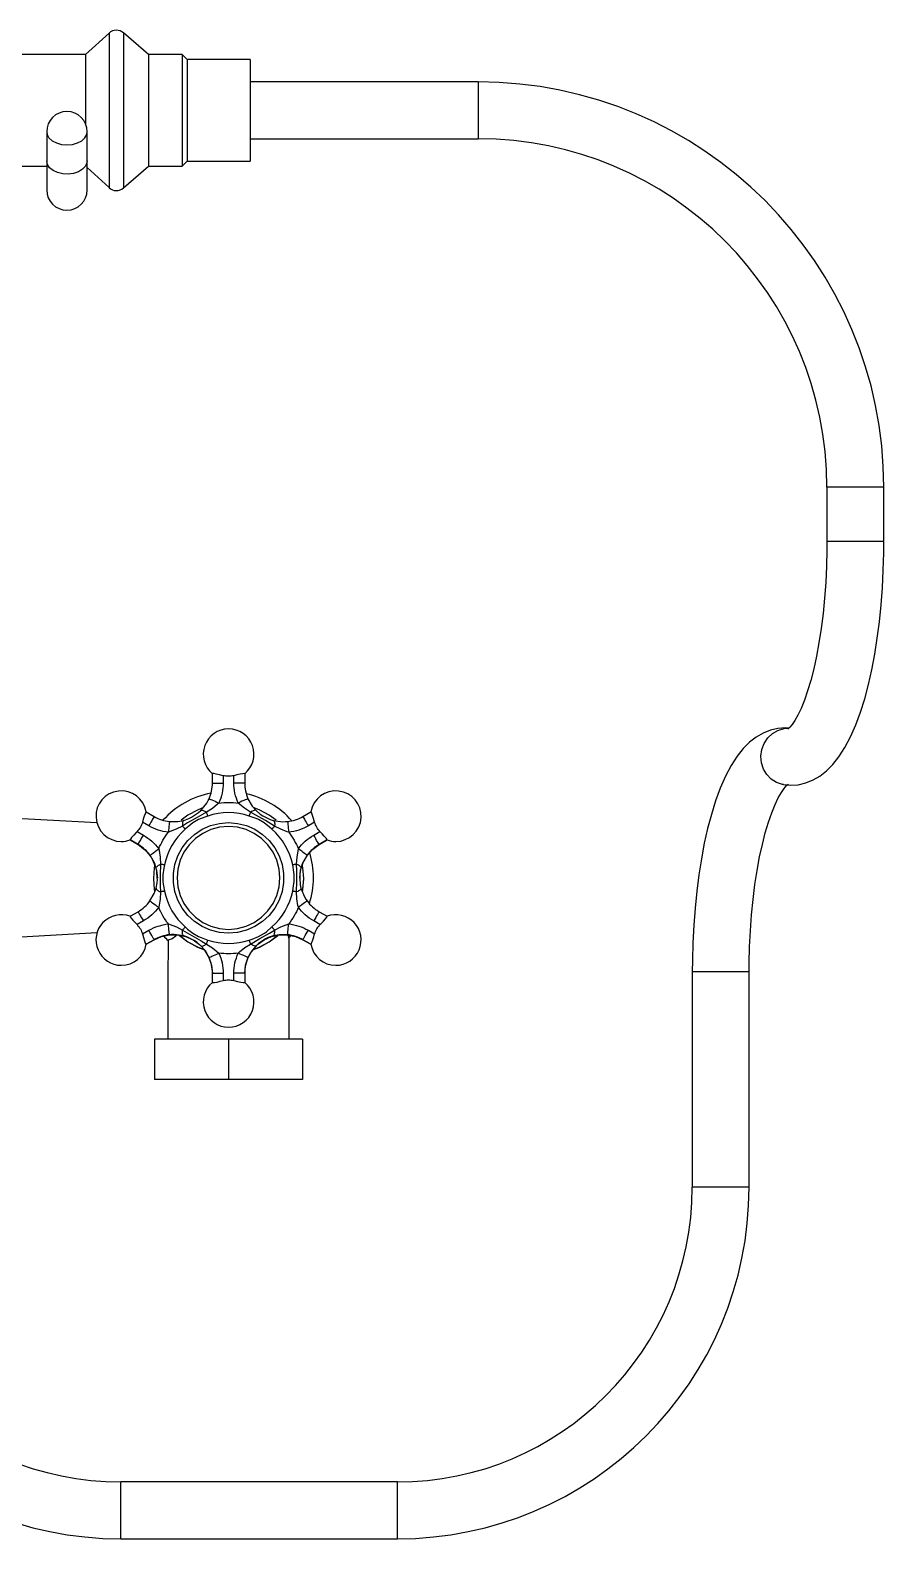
# Model space of a CAD drawing. Header units: millimetres. Extents: x 500 to 613, y 94 to 180.
# Drawn here: x 509.17 to 517.1, y 151.74 to 165.75 of the extents above; entities that cross this region are included whole.
import ezdxf

# ---------------------------------------------------------------- set-up
doc = ezdxf.new("R2010")
doc.units = ezdxf.units.MM
doc.layers.add('RUBINETTI', color=251, linetype='Continuous')

msp = doc.modelspace()

# ---------------------------------------------------------------- linework, layer by layer
at = {"layer": 'RUBINETTI'}
for p, q in [((509.905, 165.727), (509.686, 165.526)), ((509.905, 165.727), (509.905, 164.291)), ((510.271, 165.526), (510.039, 165.729)), ((510.039, 165.729), (510.039, 164.289)), ((509.686, 165.526), (505.641, 165.526)), ((509.686, 165.526), (509.686, 164.885)), ((510.585, 165.526), (510.271, 165.526)), ((510.271, 165.526), (510.271, 164.492)), ((510.63, 165.481), (510.585, 165.526)), ((510.585, 165.526), (510.585, 164.492)), ((511.215, 165.481), (510.63, 165.481)), ((510.63, 165.481), (510.63, 164.537)), ((511.215, 165.481), (511.215, 164.537)), ((513.332, 165.273), (511.215, 165.273)), ((513.332, 165.273), (513.332, 164.745)), ((509.327, 164.81), (509.327, 164.539)), ((509.327, 164.81), (509.331, 164.786)), ((509.331, 164.786), (509.348, 164.754)), ((509.348, 164.754), (509.377, 164.727)), ((509.652, 164.727), (509.681, 164.754)), ((509.681, 164.754), (509.698, 164.786)), ((509.698, 164.786), (509.702, 164.81)), ((509.702, 164.539), (509.702, 164.81)), ((511.215, 164.745), (513.332, 164.745)), ((509.377, 164.727), (509.417, 164.706)), ((509.417, 164.706), (509.464, 164.693)), ((509.464, 164.693), (509.515, 164.689)), ((509.515, 164.689), (509.565, 164.693)), ((509.565, 164.693), (509.612, 164.706)), ((509.612, 164.706), (509.652, 164.727)), ((505.641, 164.492), (509.327, 164.492)), ((509.327, 164.539), (509.327, 164.27)), ((509.334, 164.506), (509.327, 164.539)), ((509.327, 164.539), (509.327, 164.539)), ((509.354, 164.476), (509.334, 164.506)), ((509.387, 164.45), (509.354, 164.476)), ((509.66, 164.462), (509.623, 164.439)), ((509.686, 164.49), (509.66, 164.462)), ((509.7, 164.522), (509.686, 164.49)), ((509.702, 164.539), (509.7, 164.522)), ((509.702, 164.27), (509.702, 164.539)), ((509.702, 164.478), (509.905, 164.291)), ((510.039, 164.289), (510.271, 164.492)), ((510.271, 164.492), (510.585, 164.492)), ((510.585, 164.492), (510.63, 164.537)), ((510.63, 164.537), (511.215, 164.537)), ((509.428, 164.431), (509.387, 164.45)), ((509.476, 164.42), (509.428, 164.431)), ((509.527, 164.417), (509.476, 164.42)), ((509.577, 164.424), (509.527, 164.417)), ((509.623, 164.439), (509.577, 164.424)), ((516.568, 161.509), (516.568, 161.007)), ((517.096, 161.509), (516.568, 161.509)), ((517.096, 161.007), (517.096, 161.509)), ((516.568, 161.007), (516.567, 160.927)), ((517.096, 161.007), (516.568, 161.007)), ((517.095, 160.901), (517.096, 161.007)), ((516.567, 160.927), (516.564, 160.776)), ((517.091, 160.738), (517.095, 160.901)), ((516.564, 160.776), (516.557, 160.626)), ((517.083, 160.576), (517.091, 160.738)), ((516.557, 160.626), (516.546, 160.479)), ((517.071, 160.416), (517.083, 160.576)), ((516.546, 160.479), (516.532, 160.336)), ((517.055, 160.26), (517.071, 160.416)), ((516.532, 160.336), (516.515, 160.198)), ((517.035, 160.107), (517.055, 160.26)), ((516.515, 160.198), (516.494, 160.066)), ((516.494, 160.066), (516.471, 159.941)), ((517.012, 159.958), (517.035, 160.107)), ((516.471, 159.941), (516.446, 159.824)), ((516.985, 159.815), (517.012, 159.958)), ((516.418, 159.716), (516.389, 159.618)), ((516.446, 159.824), (516.418, 159.716)), ((516.954, 159.677), (516.985, 159.815)), ((516.389, 159.618), (516.359, 159.531)), ((516.919, 159.546), (516.954, 159.677)), ((516.328, 159.456), (516.298, 159.393)), ((516.359, 159.531), (516.328, 159.456)), ((516.836, 159.303), (516.88, 159.421)), ((516.88, 159.421), (516.919, 159.546)), ((516.224, 159.281), (516.21, 159.268)), ((516.244, 159.305), (516.224, 159.281)), ((516.269, 159.343), (516.244, 159.305)), ((516.298, 159.393), (516.269, 159.343)), ((516.788, 159.193), (516.836, 159.303)), ((515.851, 159.142), (515.792, 159.084)), ((515.912, 159.19), (515.851, 159.142)), ((515.976, 159.227), (515.912, 159.19)), ((516.043, 159.254), (515.976, 159.227)), ((515.985, 159.13), (516.019, 159.181)), ((516.019, 159.181), (516.062, 159.222)), ((516.114, 159.27), (516.043, 159.254)), ((516.062, 159.222), (516.114, 159.252)), ((516.188, 159.275), (516.114, 159.27)), ((516.114, 159.252), (516.17, 159.269)), ((516.17, 159.269), (516.202, 159.272)), ((516.22, 159.272), (516.188, 159.275)), ((516.21, 159.268), (516.205, 159.264)), ((516.205, 159.264), (516.205, 159.264)), ((516.735, 159.093), (516.788, 159.193)), ((515.735, 159.011), (515.679, 158.925)), ((515.792, 159.084), (515.735, 159.011)), ((515.955, 159.012), (515.964, 159.073)), ((515.96, 158.951), (515.955, 159.012)), ((515.964, 159.073), (515.985, 159.13)), ((516.622, 158.934), (516.68, 159.006)), ((516.68, 159.006), (516.735, 159.093)), ((515.679, 158.925), (515.626, 158.825)), ((515.979, 158.893), (515.96, 158.951)), ((516.01, 158.842), (515.979, 158.893)), ((516.502, 158.828), (516.563, 158.875)), ((516.563, 158.875), (516.622, 158.934)), ((510.86, 158.707), (510.863, 158.726)), ((510.863, 158.726), (510.864, 158.744)), ((510.864, 158.744), (510.865, 158.763)), ((510.867, 158.851), (510.865, 158.849)), ((510.865, 158.763), (510.865, 158.849)), ((510.865, 158.763), (510.866, 158.763)), ((510.866, 158.763), (510.872, 158.763)), ((510.879, 158.85), (510.867, 158.851)), ((510.872, 158.763), (510.881, 158.763)), ((510.901, 158.846), (510.879, 158.85)), ((510.881, 158.763), (510.894, 158.763)), ((510.894, 158.763), (510.909, 158.763)), ((510.931, 158.839), (510.901, 158.846)), ((510.909, 158.763), (510.926, 158.763)), ((510.926, 158.763), (510.945, 158.763)), ((510.965, 158.831), (510.931, 158.839)), ((510.945, 158.763), (510.965, 158.763)), ((510.964, 158.739), (510.962, 158.716)), ((510.965, 158.763), (510.964, 158.739)), ((510.965, 158.831), (510.965, 158.763)), ((510.977, 158.829), (510.965, 158.831)), ((510.989, 158.827), (510.977, 158.829)), ((511.002, 158.826), (510.989, 158.827)), ((511.015, 158.825), (511.002, 158.826)), ((511.027, 158.826), (511.015, 158.825)), ((511.04, 158.827), (511.027, 158.826)), ((511.052, 158.829), (511.04, 158.827)), ((511.065, 158.831), (511.052, 158.829)), ((511.091, 158.838), (511.065, 158.831)), ((511.065, 158.763), (511.065, 158.831)), ((511.084, 158.763), (511.065, 158.763)), ((511.065, 158.739), (511.065, 158.763)), ((511.067, 158.716), (511.065, 158.739)), ((511.103, 158.763), (511.084, 158.763)), ((511.121, 158.845), (511.091, 158.838)), ((511.12, 158.763), (511.103, 158.763)), ((511.135, 158.763), (511.12, 158.763)), ((511.144, 158.849), (511.121, 158.845)), ((511.148, 158.763), (511.135, 158.763)), ((511.159, 158.851), (511.144, 158.849)), ((511.157, 158.763), (511.148, 158.763)), ((511.163, 158.763), (511.157, 158.763)), ((511.165, 158.849), (511.159, 158.851)), ((511.165, 158.763), (511.163, 158.763)), ((511.165, 158.849), (511.165, 158.763)), ((511.165, 158.763), (511.165, 158.744)), ((511.165, 158.744), (511.166, 158.726)), ((511.166, 158.726), (511.169, 158.707)), ((515.626, 158.825), (515.578, 158.715)), ((516.051, 158.799), (516.01, 158.842)), ((516.101, 158.768), (516.051, 158.799)), ((516.157, 158.75), (516.101, 158.768)), ((516.166, 158.748), (516.157, 158.75)), ((516.166, 158.748), (516.226, 158.743)), ((516.171, 158.712), (516.191, 158.737)), ((516.191, 158.737), (516.205, 158.75)), ((516.205, 158.75), (516.21, 158.753)), ((516.21, 158.753), (516.21, 158.753)), ((516.226, 158.743), (516.301, 158.747)), ((516.301, 158.747), (516.372, 158.764)), ((516.372, 158.764), (516.439, 158.791)), ((516.439, 158.791), (516.502, 158.828)), ((510.813, 158.577), (510.826, 158.6)), ((510.826, 158.6), (510.834, 158.617)), ((510.834, 158.617), (510.841, 158.635)), ((510.834, 158.617), (510.835, 158.617)), ((510.835, 158.617), (510.841, 158.614)), ((510.841, 158.635), (510.847, 158.652)), ((510.841, 158.614), (510.849, 158.611)), ((510.847, 158.652), (510.852, 158.67)), ((510.849, 158.611), (510.86, 158.606)), ((510.852, 158.67), (510.857, 158.689)), ((510.857, 158.689), (510.86, 158.707)), ((510.86, 158.606), (510.874, 158.6)), ((510.874, 158.6), (510.89, 158.593)), ((510.89, 158.593), (510.907, 158.585)), ((510.907, 158.585), (510.925, 158.577)), ((510.934, 158.599), (510.925, 158.577)), ((510.925, 158.577), (510.947, 158.58)), ((510.942, 158.622), (510.934, 158.599)), ((510.949, 158.645), (510.942, 158.622)), ((510.947, 158.58), (510.97, 158.581)), ((510.955, 158.668), (510.949, 158.645)), ((510.959, 158.692), (510.955, 158.668)), ((510.962, 158.716), (510.959, 158.692)), ((510.97, 158.581), (510.992, 158.582)), ((510.992, 158.582), (511.015, 158.583)), ((511.015, 158.583), (511.037, 158.582)), ((511.037, 158.582), (511.059, 158.581)), ((511.059, 158.581), (511.082, 158.58)), ((511.07, 158.692), (511.067, 158.716)), ((511.074, 158.668), (511.07, 158.692)), ((511.08, 158.645), (511.074, 158.668)), ((511.087, 158.622), (511.08, 158.645)), ((511.082, 158.58), (511.104, 158.577)), ((511.095, 158.599), (511.087, 158.622)), ((511.104, 158.577), (511.095, 158.599)), ((511.122, 158.585), (511.104, 158.577)), ((511.139, 158.593), (511.122, 158.585)), ((511.155, 158.6), (511.139, 158.593)), ((511.169, 158.606), (511.155, 158.6)), ((511.169, 158.707), (511.172, 158.689)), ((511.18, 158.611), (511.169, 158.606)), ((511.172, 158.689), (511.177, 158.67)), ((511.177, 158.67), (511.182, 158.652)), ((511.188, 158.614), (511.18, 158.611)), ((511.182, 158.652), (511.188, 158.635)), ((511.188, 158.635), (511.195, 158.617)), ((511.194, 158.617), (511.188, 158.614)), ((511.195, 158.617), (511.194, 158.617)), ((511.195, 158.617), (511.235, 158.549)), ((515.535, 158.597), (515.496, 158.472)), ((515.578, 158.715), (515.535, 158.597)), ((516.087, 158.562), (516.117, 158.625)), ((516.117, 158.625), (516.145, 158.675)), ((516.145, 158.675), (516.171, 158.712)), ((509.792, 158.393), (507.899, 158.496)), ((510.232, 158.454), (510.223, 158.426)), ((510.24, 158.477), (510.232, 158.454)), ((510.246, 158.491), (510.24, 158.477)), ((510.25, 158.494), (510.246, 158.491)), ((510.25, 158.494), (510.325, 158.451)), ((510.321, 158.445), (510.316, 158.437)), ((510.324, 158.45), (510.321, 158.445)), ((510.325, 158.451), (510.324, 158.45)), ((510.325, 158.451), (510.341, 158.442)), ((510.341, 158.442), (510.358, 158.434)), ((510.637, 158.463), (510.574, 158.417)), ((510.723, 158.443), (510.635, 158.392)), ((510.725, 158.511), (510.637, 158.463)), ((510.646, 158.432), (510.672, 158.445)), ((510.672, 158.445), (510.736, 158.488)), ((510.81, 158.492), (510.723, 158.443)), ((510.767, 158.529), (510.725, 158.511)), ((510.736, 158.488), (510.758, 158.508)), ((510.795, 158.447), (510.737, 158.423)), ((510.758, 158.508), (510.813, 158.577)), ((510.758, 158.508), (510.761, 158.51)), ((510.761, 158.51), (510.766, 158.511)), ((510.766, 158.511), (510.771, 158.511)), ((510.771, 158.511), (510.778, 158.509)), ((510.778, 158.509), (510.785, 158.506)), ((510.785, 158.506), (510.793, 158.503)), ((510.793, 158.503), (510.801, 158.498)), ((510.822, 158.456), (510.795, 158.447)), ((510.801, 158.498), (510.81, 158.492)), ((510.864, 158.526), (510.81, 158.492)), ((510.812, 158.486), (510.81, 158.492)), ((510.814, 158.48), (510.812, 158.486)), ((510.816, 158.475), (510.814, 158.48)), ((510.818, 158.47), (510.816, 158.475)), ((510.819, 158.466), (510.818, 158.47)), ((510.82, 158.462), (510.819, 158.466)), ((510.821, 158.459), (510.82, 158.462)), ((510.822, 158.456), (510.821, 158.459)), ((510.869, 158.47), (510.822, 158.456)), ((510.913, 158.565), (510.864, 158.526)), ((510.917, 158.48), (510.869, 158.47)), ((510.925, 158.577), (510.913, 158.565)), ((510.966, 158.486), (510.917, 158.48)), ((511.015, 158.488), (510.966, 158.486)), ((511.063, 158.486), (511.015, 158.488)), ((511.112, 158.48), (511.063, 158.486)), ((511.163, 158.528), (511.104, 158.577)), ((511.16, 158.47), (511.112, 158.48)), ((511.207, 158.456), (511.16, 158.47)), ((511.219, 158.492), (511.163, 158.528)), ((511.207, 158.456), (511.208, 158.459)), ((511.27, 158.433), (511.207, 158.456)), ((511.208, 158.459), (511.209, 158.462)), ((511.209, 158.462), (511.21, 158.466)), ((511.21, 158.466), (511.211, 158.47)), ((511.211, 158.47), (511.213, 158.475)), ((511.213, 158.475), (511.215, 158.48)), ((511.215, 158.48), (511.217, 158.486)), ((511.217, 158.486), (511.219, 158.492)), ((511.228, 158.498), (511.219, 158.492)), ((511.269, 158.465), (511.219, 158.492)), ((511.236, 158.503), (511.228, 158.498)), ((511.235, 158.549), (511.271, 158.508)), ((511.244, 158.506), (511.236, 158.503)), ((511.251, 158.509), (511.244, 158.506)), ((511.304, 158.511), (511.251, 158.532)), ((511.258, 158.511), (511.251, 158.509)), ((511.263, 158.511), (511.258, 158.511)), ((511.268, 158.51), (511.263, 158.511)), ((511.271, 158.508), (511.268, 158.51)), ((511.356, 158.414), (511.269, 158.465)), ((511.271, 158.508), (511.309, 158.475)), ((511.392, 158.463), (511.304, 158.511)), ((511.309, 158.475), (511.333, 158.459)), ((511.333, 158.459), (511.402, 158.425)), ((511.456, 158.417), (511.392, 158.463)), ((511.671, 158.434), (511.688, 158.442)), ((511.688, 158.442), (511.705, 158.451)), ((511.705, 158.451), (511.779, 158.494)), ((511.705, 158.451), (511.705, 158.45)), ((511.705, 158.45), (511.708, 158.445)), ((511.708, 158.445), (511.713, 158.437)), ((511.781, 158.493), (511.779, 158.494)), ((511.787, 158.483), (511.781, 158.493)), ((511.794, 158.462), (511.787, 158.483)), ((511.803, 158.433), (511.794, 158.462)), ((515.496, 158.472), (515.461, 158.34)), ((516.026, 158.399), (516.056, 158.487)), ((516.056, 158.487), (516.087, 158.562)), ((510.158, 158.304), (510.134, 158.279)), ((510.166, 158.312), (510.158, 158.304)), ((510.174, 158.322), (510.166, 158.312)), ((510.166, 158.312), (510.225, 158.278)), ((510.182, 158.332), (510.174, 158.322)), ((510.189, 158.342), (510.182, 158.332)), ((510.196, 158.353), (510.189, 158.342)), ((510.202, 158.364), (510.196, 158.353)), ((510.207, 158.375), (510.202, 158.364)), ((510.212, 158.387), (510.207, 158.375)), ((510.216, 158.399), (510.212, 158.387)), ((510.223, 158.426), (510.216, 158.399)), ((510.275, 158.365), (510.216, 158.399)), ((510.284, 158.382), (510.275, 158.365)), ((510.296, 158.354), (510.275, 158.365)), ((510.294, 158.398), (510.284, 158.382)), ((510.302, 158.413), (510.294, 158.398)), ((510.317, 158.343), (510.296, 158.354)), ((510.31, 158.426), (510.302, 158.413)), ((510.316, 158.437), (510.31, 158.426)), ((510.339, 158.334), (510.317, 158.343)), ((510.362, 158.326), (510.339, 158.334)), ((510.358, 158.434), (510.375, 158.427)), ((510.385, 158.319), (510.362, 158.326)), ((510.375, 158.427), (510.393, 158.421)), ((510.408, 158.314), (510.385, 158.319)), ((510.393, 158.421), (510.411, 158.415)), ((510.432, 158.309), (510.408, 158.314)), ((510.411, 158.415), (510.429, 158.411)), ((510.429, 158.411), (510.448, 158.408)), ((510.456, 158.306), (510.432, 158.309)), ((510.442, 158.288), (510.456, 158.306)), ((510.448, 158.408), (510.466, 158.405)), ((510.528, 158.333), (510.456, 158.306)), ((510.458, 158.325), (510.456, 158.306)), ((510.46, 158.344), (510.458, 158.325)), ((510.461, 158.361), (510.46, 158.344)), ((510.463, 158.376), (510.461, 158.361)), ((510.464, 158.389), (510.463, 158.376)), ((510.465, 158.398), (510.464, 158.389)), ((510.466, 158.403), (510.465, 158.398)), ((510.466, 158.405), (510.466, 158.403)), ((510.466, 158.405), (510.545, 158.405)), ((510.587, 158.363), (510.528, 158.333)), ((510.577, 158.301), (510.544, 158.264)), ((510.545, 158.405), (510.599, 158.416)), ((510.612, 158.335), (510.577, 158.301)), ((510.587, 158.392), (510.586, 158.383)), ((510.586, 158.383), (510.586, 158.374)), ((510.586, 158.374), (510.587, 158.363)), ((510.588, 158.4), (510.587, 158.392)), ((510.635, 158.392), (510.587, 158.363)), ((510.591, 158.358), (510.587, 158.363)), ((510.59, 158.406), (510.588, 158.4)), ((510.593, 158.411), (510.59, 158.406)), ((510.595, 158.354), (510.591, 158.358)), ((510.596, 158.414), (510.593, 158.411)), ((510.599, 158.349), (510.595, 158.354)), ((510.599, 158.416), (510.596, 158.414)), ((510.599, 158.416), (510.646, 158.432)), ((510.602, 158.346), (510.599, 158.349)), ((510.605, 158.342), (510.602, 158.346)), ((510.608, 158.339), (510.605, 158.342)), ((510.61, 158.337), (510.608, 158.339)), ((510.612, 158.335), (510.61, 158.337)), ((510.663, 158.378), (510.612, 158.335)), ((510.682, 158.392), (510.663, 158.378)), ((510.737, 158.423), (510.682, 158.392)), ((510.699, 158.286), (510.77, 158.333)), ((510.77, 158.333), (510.848, 158.367)), ((510.851, 158.33), (510.776, 158.295)), ((510.848, 158.367), (510.93, 158.388)), ((510.932, 158.352), (510.851, 158.33)), ((510.93, 158.388), (511.015, 158.395)), ((511.015, 158.359), (510.932, 158.352)), ((511.015, 158.395), (511.099, 158.388)), ((511.097, 158.352), (511.015, 158.359)), ((511.178, 158.33), (511.097, 158.352)), ((511.099, 158.388), (511.181, 158.367)), ((511.253, 158.295), (511.178, 158.33)), ((511.181, 158.367), (511.259, 158.333)), ((511.259, 158.333), (511.33, 158.286)), ((511.292, 158.424), (511.27, 158.433)), ((511.346, 158.392), (511.292, 158.424)), ((511.395, 158.354), (511.346, 158.392)), ((511.442, 158.363), (511.356, 158.414)), ((511.417, 158.335), (511.395, 158.354)), ((511.402, 158.425), (511.43, 158.416)), ((511.419, 158.337), (511.417, 158.335)), ((511.452, 158.301), (511.417, 158.335)), ((511.421, 158.339), (511.419, 158.337)), ((511.424, 158.342), (511.421, 158.339)), ((511.427, 158.346), (511.424, 158.342)), ((511.43, 158.349), (511.427, 158.346)), ((511.43, 158.416), (511.518, 158.403)), ((511.43, 158.416), (511.434, 158.414)), ((511.434, 158.354), (511.43, 158.349)), ((511.434, 158.414), (511.437, 158.411)), ((511.438, 158.358), (511.434, 158.354)), ((511.437, 158.411), (511.439, 158.406)), ((511.442, 158.363), (511.438, 158.358)), ((511.439, 158.406), (511.441, 158.4)), ((511.441, 158.4), (511.442, 158.392)), ((511.442, 158.392), (511.443, 158.383)), ((511.443, 158.374), (511.442, 158.363)), ((511.499, 158.334), (511.442, 158.363)), ((511.443, 158.383), (511.443, 158.374)), ((511.485, 158.264), (511.452, 158.301)), ((511.557, 158.31), (511.499, 158.334)), ((511.518, 158.403), (511.544, 158.404)), ((511.544, 158.404), (511.563, 158.405)), ((511.573, 158.306), (511.557, 158.31)), ((511.563, 158.405), (511.581, 158.408)), ((511.563, 158.405), (511.563, 158.403)), ((511.563, 158.403), (511.564, 158.398)), ((511.564, 158.398), (511.565, 158.389)), ((511.565, 158.389), (511.566, 158.376)), ((511.566, 158.376), (511.568, 158.361)), ((511.568, 158.361), (511.569, 158.344)), ((511.569, 158.344), (511.571, 158.325)), ((511.571, 158.325), (511.573, 158.306)), ((511.597, 158.309), (511.573, 158.306)), ((511.573, 158.306), (511.587, 158.288)), ((511.581, 158.408), (511.6, 158.411)), ((511.621, 158.314), (511.597, 158.309)), ((511.6, 158.411), (511.618, 158.415)), ((511.618, 158.415), (511.636, 158.421)), ((511.644, 158.319), (511.621, 158.314)), ((511.636, 158.421), (511.654, 158.427)), ((511.667, 158.326), (511.644, 158.319)), ((511.654, 158.427), (511.671, 158.434)), ((511.69, 158.334), (511.667, 158.326)), ((511.712, 158.343), (511.69, 158.334)), ((511.733, 158.354), (511.712, 158.343)), ((511.713, 158.437), (511.719, 158.426)), ((511.719, 158.426), (511.727, 158.413)), ((511.727, 158.413), (511.735, 158.398)), ((511.755, 158.365), (511.733, 158.354)), ((511.735, 158.398), (511.745, 158.382)), ((511.745, 158.382), (511.755, 158.365)), ((511.813, 158.399), (511.755, 158.365)), ((511.813, 158.399), (511.803, 158.433)), ((511.805, 158.278), (511.863, 158.312)), ((511.817, 158.387), (511.813, 158.399)), ((511.822, 158.375), (511.817, 158.387)), ((511.827, 158.364), (511.822, 158.375)), ((511.833, 158.353), (511.827, 158.364)), ((511.84, 158.342), (511.833, 158.353)), ((511.847, 158.332), (511.84, 158.342)), ((511.855, 158.322), (511.847, 158.332)), ((511.863, 158.312), (511.855, 158.322)), ((511.882, 158.292), (511.863, 158.312)), ((515.461, 158.34), (515.43, 158.203)), ((515.969, 158.193), (515.996, 158.301)), ((515.996, 158.301), (516.026, 158.399)), ((510.103, 158.243), (510.099, 158.235)), ((510.099, 158.235), (510.1, 158.235)), ((510.175, 158.192), (510.1, 158.235)), ((510.1, 158.235), (510.1, 158.235)), ((510.1, 158.235), (510.1, 158.234)), ((510.1, 158.234), (510.175, 158.191)), ((510.1, 158.234), (510.1, 158.234)), ((510.1, 158.234), (510.1, 158.234)), ((510.1, 158.234), (510.1, 158.234)), ((510.115, 158.258), (510.103, 158.243)), ((510.134, 158.279), (510.115, 158.258)), ((510.175, 158.193), (510.178, 158.198)), ((510.175, 158.192), (510.175, 158.193)), ((510.175, 158.191), (510.175, 158.192)), ((510.191, 158.182), (510.175, 158.192)), ((510.175, 158.191), (510.235, 158.147)), ((510.178, 158.198), (510.183, 158.206)), ((510.183, 158.206), (510.189, 158.217)), ((510.189, 158.217), (510.197, 158.23)), ((510.206, 158.171), (510.191, 158.182)), ((510.197, 158.23), (510.205, 158.245)), ((510.205, 158.245), (510.215, 158.262)), ((510.221, 158.16), (510.206, 158.171)), ((510.215, 158.262), (510.225, 158.278)), ((510.235, 158.147), (510.221, 158.16)), ((510.225, 158.278), (510.245, 158.266)), ((510.245, 158.266), (510.265, 158.252)), ((510.265, 158.252), (510.284, 158.238)), ((510.284, 158.238), (510.302, 158.222)), ((510.302, 158.222), (510.319, 158.206)), ((510.319, 158.206), (510.336, 158.188)), ((510.336, 158.188), (510.352, 158.17)), ((510.352, 158.17), (510.366, 158.151)), ((510.366, 158.151), (510.375, 158.172)), ((510.375, 158.172), (510.385, 158.192)), ((510.385, 158.192), (510.395, 158.212)), ((510.395, 158.212), (510.406, 158.231)), ((510.406, 158.231), (510.417, 158.251)), ((510.417, 158.251), (510.43, 158.27)), ((510.43, 158.27), (510.442, 158.288)), ((510.489, 158.184), (510.466, 158.141)), ((510.515, 158.225), (510.489, 158.184)), ((510.544, 158.264), (510.515, 158.225)), ((510.544, 158.088), (510.585, 158.162)), ((510.585, 158.162), (510.637, 158.229)), ((510.649, 158.188), (510.601, 158.12)), ((510.637, 158.229), (510.699, 158.286)), ((510.708, 158.247), (510.649, 158.188)), ((510.776, 158.295), (510.708, 158.247)), ((511.321, 158.247), (511.253, 158.295)), ((511.38, 158.188), (511.321, 158.247)), ((511.33, 158.286), (511.392, 158.229)), ((511.428, 158.12), (511.38, 158.188)), ((511.392, 158.229), (511.444, 158.162)), ((511.444, 158.162), (511.485, 158.088)), ((511.514, 158.225), (511.485, 158.264)), ((511.54, 158.184), (511.514, 158.225)), ((511.563, 158.141), (511.54, 158.184)), ((511.587, 158.288), (511.599, 158.27)), ((511.599, 158.27), (511.612, 158.251)), ((511.612, 158.251), (511.623, 158.231)), ((511.623, 158.231), (511.634, 158.212)), ((511.634, 158.212), (511.644, 158.192)), ((511.644, 158.192), (511.654, 158.172)), ((511.654, 158.172), (511.663, 158.151)), ((511.663, 158.151), (511.677, 158.17)), ((511.677, 158.17), (511.693, 158.188)), ((511.693, 158.188), (511.71, 158.206)), ((511.71, 158.206), (511.727, 158.222)), ((511.727, 158.222), (511.745, 158.238)), ((511.745, 158.238), (511.764, 158.252)), ((511.764, 158.252), (511.784, 158.266)), ((511.784, 158.266), (511.805, 158.278)), ((511.794, 158.147), (511.855, 158.191)), ((511.808, 158.16), (511.794, 158.147)), ((511.814, 158.262), (511.805, 158.278)), ((511.823, 158.171), (511.808, 158.16)), ((511.824, 158.245), (511.814, 158.262)), ((511.839, 158.182), (511.823, 158.171)), ((511.832, 158.23), (511.824, 158.245)), ((511.84, 158.217), (511.832, 158.23)), ((511.855, 158.192), (511.839, 158.182)), ((511.846, 158.206), (511.84, 158.217)), ((511.851, 158.198), (511.846, 158.206)), ((511.854, 158.193), (511.851, 158.198)), ((511.855, 158.192), (511.854, 158.193)), ((511.929, 158.235), (511.855, 158.192)), ((511.855, 158.191), (511.929, 158.234)), ((511.855, 158.191), (511.855, 158.192)), ((511.903, 158.27), (511.882, 158.292)), ((511.919, 158.252), (511.903, 158.27)), ((511.928, 158.24), (511.919, 158.252)), ((511.929, 158.235), (511.928, 158.24)), ((511.929, 158.234), (511.929, 158.235)), ((511.929, 158.235), (511.929, 158.235)), ((511.929, 158.234), (511.929, 158.234)), ((511.929, 158.234), (511.929, 158.234)), ((511.929, 158.234), (511.929, 158.234)), ((515.43, 158.203), (515.403, 158.059)), ((515.943, 158.076), (515.969, 158.193)), ((510.235, 158.147), (510.286, 158.091)), ((510.249, 158.135), (510.235, 158.147)), ((510.262, 158.121), (510.249, 158.135)), ((510.274, 158.107), (510.262, 158.121)), ((510.285, 158.092), (510.274, 158.107)), ((510.285, 158.092), (510.287, 158.093)), ((510.296, 158.076), (510.285, 158.092)), ((510.286, 158.091), (510.323, 158.026)), ((510.287, 158.093), (510.292, 158.096)), ((510.292, 158.096), (510.299, 158.102)), ((510.31, 158.054), (510.296, 158.076)), ((510.299, 158.102), (510.309, 158.109)), ((510.309, 158.109), (510.321, 158.118)), ((510.343, 157.972), (510.31, 158.054)), ((510.321, 158.118), (510.335, 158.129)), ((510.323, 158.026), (510.347, 157.954)), ((510.335, 158.129), (510.35, 158.14)), ((510.35, 158.14), (510.366, 158.151)), ((510.366, 158.151), (510.37, 158.135)), ((510.37, 158.135), (510.38, 158.073)), ((510.38, 158.073), (510.383, 158.009)), ((510.431, 158.049), (510.419, 158.002)), ((510.447, 158.096), (510.431, 158.049)), ((510.466, 158.141), (510.447, 158.096)), ((510.517, 158.007), (510.544, 158.088)), ((510.566, 158.045), (510.544, 157.964)), ((510.601, 158.12), (510.566, 158.045)), ((511.463, 158.045), (511.428, 158.12)), ((511.485, 157.964), (511.463, 158.045)), ((511.485, 158.088), (511.512, 158.007)), ((511.582, 158.096), (511.563, 158.141)), ((511.598, 158.049), (511.582, 158.096)), ((511.61, 158.002), (511.598, 158.049)), ((511.646, 158.009), (511.65, 158.075)), ((511.65, 158.075), (511.663, 158.151)), ((511.679, 158.14), (511.663, 158.151)), ((511.694, 158.129), (511.679, 158.14)), ((511.682, 157.954), (511.706, 158.026)), ((511.704, 158.024), (511.686, 157.972)), ((511.708, 158.118), (511.694, 158.129)), ((511.744, 158.092), (511.704, 158.024)), ((511.706, 158.026), (511.743, 158.091)), ((511.72, 158.109), (511.708, 158.118)), ((511.73, 158.102), (511.72, 158.109)), ((511.738, 158.096), (511.73, 158.102)), ((511.742, 158.093), (511.738, 158.096)), ((511.744, 158.092), (511.742, 158.093)), ((511.743, 158.091), (511.794, 158.147)), ((511.755, 158.107), (511.744, 158.092)), ((511.767, 158.121), (511.755, 158.107)), ((511.78, 158.135), (511.767, 158.121)), ((511.794, 158.147), (511.78, 158.135)), ((515.403, 158.059), (515.379, 157.911)), ((515.92, 157.951), (515.943, 158.076)), ((510.324, 157.975), (510.317, 157.876)), ((510.33, 158.011), (510.324, 157.975)), ((510.342, 157.976), (510.344, 157.98)), ((510.343, 157.972), (510.342, 157.976)), ((510.349, 157.943), (510.343, 157.972)), ((510.344, 157.98), (510.347, 157.985)), ((510.347, 157.985), (510.351, 157.989)), ((510.347, 157.954), (510.355, 157.88)), ((510.353, 157.88), (510.349, 157.943)), ((510.351, 157.989), (510.357, 157.994)), ((510.354, 157.866), (510.353, 157.88)), ((510.357, 157.994), (510.365, 157.999)), ((510.365, 157.999), (510.373, 158.004)), ((510.373, 158.004), (510.383, 158.009)), ((510.383, 158.009), (510.381, 157.909)), ((510.381, 157.909), (510.381, 157.808)), ((510.389, 158.008), (510.383, 158.009)), ((510.395, 158.007), (510.389, 158.008)), ((510.4, 158.006), (510.395, 158.007)), ((510.405, 158.005), (510.4, 158.006)), ((510.41, 158.004), (510.405, 158.005)), ((510.414, 157.973), (510.405, 157.911)), ((510.405, 157.911), (510.405, 157.849)), ((510.413, 158.003), (510.41, 158.004)), ((510.417, 158.002), (510.413, 158.003)), ((510.419, 158.002), (510.414, 157.973)), ((510.419, 158.002), (510.417, 158.002)), ((510.503, 157.924), (510.517, 158.007)), ((510.503, 157.839), (510.503, 157.924)), ((510.544, 157.964), (510.537, 157.881)), ((510.537, 157.881), (510.544, 157.799)), ((511.492, 157.881), (511.485, 157.964)), ((511.485, 157.799), (511.492, 157.881)), ((511.512, 158.007), (511.526, 157.924)), ((511.526, 157.924), (511.526, 157.839)), ((511.612, 158.002), (511.61, 158.002)), ((511.621, 157.935), (511.61, 158.002)), ((511.616, 158.003), (511.612, 158.002)), ((511.619, 158.004), (511.616, 158.003)), ((511.624, 158.005), (511.619, 158.004)), ((511.624, 157.912), (511.621, 157.935)), ((511.629, 158.006), (511.624, 158.005)), ((511.624, 157.849), (511.624, 157.912)), ((511.634, 158.007), (511.629, 158.006)), ((511.64, 158.008), (511.634, 158.007)), ((511.646, 158.009), (511.64, 158.008)), ((511.656, 158.004), (511.646, 158.009)), ((511.648, 157.952), (511.646, 158.009)), ((511.648, 157.852), (511.648, 157.952)), ((511.665, 157.999), (511.656, 158.004)), ((511.672, 157.994), (511.665, 157.999)), ((511.678, 157.989), (511.672, 157.994)), ((511.675, 157.88), (511.682, 157.954)), ((511.677, 157.923), (511.675, 157.894)), ((511.675, 157.894), (511.676, 157.88)), ((511.676, 157.88), (511.68, 157.817)), ((511.686, 157.972), (511.677, 157.923)), ((511.682, 157.985), (511.678, 157.989)), ((511.685, 157.98), (511.682, 157.985)), ((511.687, 157.976), (511.685, 157.98)), ((511.686, 157.972), (511.687, 157.976)), ((511.705, 157.975), (511.699, 158.011)), ((511.712, 157.876), (511.705, 157.975)), ((515.379, 157.911), (515.36, 157.758)), ((515.9, 157.819), (515.92, 157.951)), ((510.317, 157.876), (510.317, 157.874)), ((510.317, 157.876), (510.324, 157.777)), ((510.317, 157.874), (510.324, 157.775)), ((510.324, 157.777), (510.327, 157.759)), ((510.324, 157.775), (510.326, 157.758)), ((510.325, 157.736), (510.343, 157.788)), ((510.343, 157.788), (510.342, 157.784)), ((510.342, 157.784), (510.344, 157.78)), ((510.343, 157.788), (510.352, 157.837)), ((510.344, 157.78), (510.347, 157.775)), ((510.347, 157.775), (510.351, 157.771)), ((510.351, 157.771), (510.357, 157.766)), ((510.352, 157.837), (510.354, 157.866)), ((510.357, 157.766), (510.365, 157.761)), ((510.365, 157.761), (510.373, 157.756)), ((510.373, 157.756), (510.383, 157.751)), ((510.383, 157.751), (510.379, 157.685)), ((510.381, 157.808), (510.383, 157.751)), ((510.389, 157.752), (510.383, 157.751)), ((510.395, 157.754), (510.389, 157.752)), ((510.4, 157.755), (510.395, 157.754)), ((510.405, 157.756), (510.4, 157.755)), ((510.405, 157.849), (510.408, 157.825)), ((510.41, 157.757), (510.405, 157.756)), ((510.408, 157.825), (510.419, 157.759)), ((510.413, 157.758), (510.41, 157.757)), ((510.417, 157.758), (510.413, 157.758)), ((510.419, 157.759), (510.417, 157.758)), ((510.419, 157.759), (510.431, 157.711)), ((510.517, 157.755), (510.503, 157.839)), ((510.544, 157.675), (510.517, 157.755)), ((510.544, 157.799), (510.566, 157.718)), ((511.463, 157.718), (511.485, 157.799)), ((511.512, 157.755), (511.485, 157.675)), ((511.526, 157.839), (511.512, 157.755)), ((511.598, 157.711), (511.61, 157.759)), ((511.61, 157.759), (511.615, 157.787)), ((511.612, 157.758), (511.61, 157.759)), ((511.616, 157.758), (511.612, 157.758)), ((511.615, 157.787), (511.624, 157.849)), ((511.619, 157.757), (511.616, 157.758)), ((511.624, 157.756), (511.619, 157.757)), ((511.629, 157.755), (511.624, 157.756)), ((511.634, 157.754), (511.629, 157.755)), ((511.64, 157.752), (511.634, 157.754)), ((511.646, 157.751), (511.64, 157.752)), ((511.646, 157.751), (511.648, 157.852)), ((511.656, 157.756), (511.646, 157.751)), ((511.649, 157.687), (511.646, 157.751)), ((511.665, 157.761), (511.656, 157.756)), ((511.672, 157.766), (511.665, 157.761)), ((511.678, 157.771), (511.672, 157.766)), ((511.682, 157.775), (511.678, 157.771)), ((511.68, 157.817), (511.686, 157.788)), ((511.685, 157.78), (511.682, 157.775)), ((511.687, 157.784), (511.685, 157.78)), ((511.686, 157.788), (511.719, 157.706)), ((511.686, 157.788), (511.687, 157.784)), ((511.701, 157.753), (511.705, 157.777)), ((511.702, 157.752), (511.705, 157.775)), ((511.705, 157.777), (511.712, 157.876)), ((511.705, 157.775), (511.712, 157.874)), ((511.712, 157.874), (511.712, 157.876)), ((515.36, 157.758), (515.344, 157.601)), ((515.883, 157.681), (515.9, 157.819)), ((510.206, 157.588), (510.221, 157.6)), ((510.221, 157.6), (510.235, 157.612)), ((510.235, 157.612), (510.249, 157.625)), ((510.249, 157.625), (510.262, 157.638)), ((510.262, 157.638), (510.274, 157.653)), ((510.274, 157.653), (510.285, 157.668)), ((510.285, 157.668), (510.325, 157.736)), ((510.285, 157.668), (510.287, 157.667)), ((510.287, 157.667), (510.292, 157.663)), ((510.292, 157.663), (510.299, 157.658)), ((510.299, 157.658), (510.309, 157.651)), ((510.309, 157.651), (510.321, 157.642)), ((510.321, 157.642), (510.335, 157.632)), ((510.335, 157.632), (510.35, 157.62)), ((510.35, 157.62), (510.366, 157.609)), ((510.366, 157.609), (510.352, 157.59)), ((510.379, 157.685), (510.366, 157.609)), ((510.375, 157.588), (510.366, 157.609)), ((510.431, 157.711), (510.447, 157.665)), ((510.447, 157.665), (510.466, 157.62)), ((510.466, 157.62), (510.489, 157.577)), ((510.585, 157.601), (510.544, 157.675)), ((510.566, 157.718), (510.601, 157.643)), ((510.637, 157.534), (510.585, 157.601)), ((510.601, 157.643), (510.649, 157.575)), ((511.38, 157.575), (511.428, 157.643)), ((511.444, 157.601), (511.392, 157.534)), ((511.428, 157.643), (511.463, 157.718)), ((511.485, 157.675), (511.444, 157.601)), ((511.54, 157.577), (511.563, 157.62)), ((511.563, 157.62), (511.582, 157.665)), ((511.582, 157.665), (511.598, 157.711)), ((511.659, 157.625), (511.649, 157.687)), ((511.663, 157.609), (511.654, 157.588)), ((511.663, 157.609), (511.659, 157.625)), ((511.679, 157.62), (511.663, 157.609)), ((511.677, 157.59), (511.663, 157.609)), ((511.694, 157.632), (511.679, 157.62)), ((511.708, 157.642), (511.694, 157.632)), ((511.72, 157.651), (511.708, 157.642)), ((511.719, 157.706), (511.733, 157.683)), ((511.73, 157.658), (511.72, 157.651)), ((511.738, 157.663), (511.73, 157.658)), ((511.733, 157.683), (511.744, 157.668)), ((511.742, 157.667), (511.738, 157.663)), ((511.744, 157.668), (511.742, 157.667)), ((511.744, 157.668), (511.755, 157.653)), ((511.755, 157.653), (511.767, 157.638)), ((511.767, 157.638), (511.78, 157.625)), ((511.78, 157.625), (511.794, 157.612)), ((511.794, 157.612), (511.808, 157.6)), ((511.808, 157.6), (511.823, 157.588)), ((515.344, 157.601), (515.332, 157.442)), ((515.869, 157.538), (515.883, 157.681)), ((510.1, 157.525), (510.175, 157.568)), ((510.1, 157.525), (510.101, 157.52)), ((510.101, 157.52), (510.11, 157.508)), ((510.11, 157.508), (510.126, 157.49)), ((510.126, 157.49), (510.147, 157.468)), ((510.147, 157.468), (510.166, 157.448)), ((510.225, 157.482), (510.166, 157.448)), ((510.175, 157.568), (510.191, 157.578)), ((510.175, 157.568), (510.175, 157.566)), ((510.175, 157.566), (510.178, 157.562)), ((510.178, 157.562), (510.183, 157.554)), ((510.183, 157.554), (510.189, 157.543)), ((510.189, 157.543), (510.197, 157.53)), ((510.191, 157.578), (510.206, 157.588)), ((510.197, 157.53), (510.205, 157.515)), ((510.205, 157.515), (510.215, 157.499)), ((510.215, 157.499), (510.225, 157.482)), ((510.245, 157.494), (510.225, 157.482)), ((510.265, 157.508), (510.245, 157.494)), ((510.284, 157.522), (510.265, 157.508)), ((510.302, 157.538), (510.284, 157.522)), ((510.319, 157.554), (510.302, 157.538)), ((510.336, 157.572), (510.319, 157.554)), ((510.352, 157.59), (510.336, 157.572)), ((510.385, 157.568), (510.375, 157.588)), ((510.395, 157.548), (510.385, 157.568)), ((510.406, 157.529), (510.395, 157.548)), ((510.417, 157.509), (510.406, 157.529)), ((510.43, 157.491), (510.417, 157.509)), ((510.442, 157.472), (510.43, 157.491)), ((510.456, 157.454), (510.442, 157.472)), ((510.489, 157.577), (510.515, 157.535)), ((510.515, 157.535), (510.544, 157.496)), ((510.544, 157.496), (510.577, 157.46)), ((510.577, 157.46), (510.612, 157.426)), ((510.699, 157.476), (510.637, 157.534)), ((510.649, 157.575), (510.708, 157.516)), ((510.77, 157.43), (510.699, 157.476)), ((510.708, 157.516), (510.776, 157.468)), ((510.776, 157.468), (510.851, 157.433)), ((511.178, 157.433), (511.253, 157.468)), ((511.253, 157.468), (511.321, 157.516)), ((511.33, 157.476), (511.259, 157.43)), ((511.321, 157.516), (511.38, 157.575)), ((511.392, 157.534), (511.33, 157.476)), ((511.417, 157.426), (511.452, 157.46)), ((511.452, 157.46), (511.485, 157.496)), ((511.485, 157.496), (511.514, 157.535)), ((511.514, 157.535), (511.54, 157.577)), ((511.587, 157.472), (511.573, 157.454)), ((511.599, 157.491), (511.587, 157.472)), ((511.612, 157.509), (511.599, 157.491)), ((511.623, 157.529), (511.612, 157.509)), ((511.634, 157.548), (511.623, 157.529)), ((511.644, 157.568), (511.634, 157.548)), ((511.654, 157.588), (511.644, 157.568)), ((511.693, 157.572), (511.677, 157.59)), ((511.71, 157.554), (511.693, 157.572)), ((511.727, 157.538), (511.71, 157.554)), ((511.745, 157.522), (511.727, 157.538)), ((511.764, 157.508), (511.745, 157.522)), ((511.784, 157.494), (511.764, 157.508)), ((511.805, 157.482), (511.784, 157.494)), ((511.814, 157.499), (511.805, 157.482)), ((511.863, 157.448), (511.805, 157.482)), ((511.824, 157.515), (511.814, 157.499)), ((511.823, 157.588), (511.839, 157.578)), ((511.832, 157.53), (511.824, 157.515)), ((511.84, 157.543), (511.832, 157.53)), ((511.839, 157.578), (511.855, 157.568)), ((511.846, 157.554), (511.84, 157.543)), ((511.851, 157.562), (511.846, 157.554)), ((511.854, 157.566), (511.851, 157.562)), ((511.855, 157.568), (511.854, 157.566)), ((511.855, 157.568), (511.929, 157.525)), ((511.871, 157.456), (511.895, 157.481)), ((511.895, 157.481), (511.914, 157.502)), ((511.914, 157.502), (511.926, 157.517)), ((511.926, 157.517), (511.93, 157.524)), ((511.93, 157.524), (511.929, 157.525)), ((515.858, 157.391), (515.869, 157.538)), ((507.437, 157.245), (509.794, 157.374)), ((510.166, 157.448), (510.174, 157.438)), ((510.174, 157.438), (510.182, 157.429)), ((510.182, 157.429), (510.189, 157.418)), ((510.189, 157.418), (510.196, 157.408)), ((510.196, 157.408), (510.202, 157.396)), ((510.202, 157.396), (510.207, 157.385)), ((510.207, 157.385), (510.212, 157.373)), ((510.212, 157.373), (510.216, 157.361)), ((510.216, 157.361), (510.275, 157.395)), ((510.216, 157.361), (510.226, 157.327)), ((510.226, 157.327), (510.235, 157.298)), ((510.275, 157.395), (510.296, 157.407)), ((510.284, 157.378), (510.275, 157.395)), ((510.294, 157.362), (510.284, 157.378)), ((510.302, 157.347), (510.294, 157.362)), ((510.296, 157.407), (510.317, 157.417)), ((510.31, 157.334), (510.302, 157.347)), ((510.316, 157.323), (510.31, 157.334)), ((510.321, 157.315), (510.316, 157.323)), ((510.317, 157.417), (510.339, 157.426)), ((510.325, 157.308), (510.393, 157.339)), ((510.339, 157.426), (510.362, 157.434)), ((510.358, 157.325), (510.341, 157.317)), ((510.375, 157.332), (510.358, 157.325)), ((510.362, 157.434), (510.385, 157.441)), ((510.393, 157.339), (510.375, 157.332)), ((510.385, 157.441), (510.408, 157.447)), ((510.393, 157.339), (510.467, 157.354)), ((510.411, 157.344), (510.393, 157.339)), ((510.408, 157.447), (510.432, 157.451)), ((510.429, 157.348), (510.411, 157.344)), ((510.448, 157.352), (510.429, 157.348)), ((510.432, 157.451), (510.456, 157.454)), ((510.466, 157.354), (510.448, 157.352)), ((510.458, 157.435), (510.456, 157.454)), ((510.456, 157.454), (510.472, 157.45)), ((510.46, 157.416), (510.458, 157.435)), ((510.461, 157.399), (510.46, 157.416)), ((510.463, 157.384), (510.461, 157.399)), ((510.464, 157.371), (510.463, 157.384)), ((510.465, 157.362), (510.464, 157.371)), ((510.466, 157.356), (510.465, 157.362)), ((510.466, 157.354), (510.466, 157.356)), ((510.485, 157.356), (510.466, 157.354)), ((510.467, 157.354), (510.542, 157.354)), ((510.472, 157.45), (510.53, 157.427)), ((510.511, 157.356), (510.485, 157.356)), ((510.524, 157.341), (510.491, 157.317)), ((510.599, 157.344), (510.511, 157.356)), ((510.528, 157.349), (510.524, 157.341)), ((510.53, 157.427), (510.587, 157.397)), ((510.542, 157.354), (510.616, 157.339)), ((510.55, 157.353), (510.558, 157.347)), ((510.552, 157.353), (510.558, 157.349)), ((510.558, 157.349), (510.637, 157.289)), ((510.558, 157.347), (510.637, 157.287)), ((510.586, 157.387), (510.587, 157.397)), ((510.586, 157.377), (510.586, 157.387)), ((510.587, 157.368), (510.586, 157.377)), ((510.591, 157.402), (510.587, 157.397)), ((510.587, 157.397), (510.673, 157.346)), ((510.588, 157.36), (510.587, 157.368)), ((510.59, 157.354), (510.588, 157.36)), ((510.593, 157.349), (510.59, 157.354)), ((510.595, 157.407), (510.591, 157.402)), ((510.596, 157.346), (510.593, 157.349)), ((510.599, 157.411), (510.595, 157.407)), ((510.599, 157.344), (510.596, 157.346)), ((510.602, 157.415), (510.599, 157.411)), ((510.627, 157.335), (510.599, 157.344)), ((510.605, 157.418), (510.602, 157.415)), ((510.608, 157.421), (510.605, 157.418)), ((510.61, 157.424), (510.608, 157.421)), ((510.612, 157.426), (510.61, 157.424)), ((510.612, 157.426), (510.634, 157.407)), ((510.616, 157.339), (510.685, 157.308)), ((510.696, 157.301), (510.627, 157.335)), ((510.634, 157.407), (510.683, 157.368)), ((510.673, 157.346), (510.76, 157.296)), ((510.683, 157.368), (510.737, 157.337)), ((510.737, 157.337), (510.759, 157.327)), ((510.759, 157.327), (510.822, 157.304)), ((510.848, 157.396), (510.77, 157.43)), ((510.93, 157.375), (510.848, 157.396)), ((510.851, 157.433), (510.932, 157.411)), ((511.015, 157.368), (510.93, 157.375)), ((510.932, 157.411), (511.015, 157.404)), ((511.015, 157.404), (511.097, 157.411)), ((511.099, 157.375), (511.015, 157.368)), ((511.097, 157.411), (511.178, 157.433)), ((511.181, 157.396), (511.099, 157.375)), ((511.259, 157.43), (511.181, 157.396)), ((511.219, 157.268), (511.306, 157.318)), ((511.234, 157.314), (511.292, 157.337)), ((511.292, 157.337), (511.347, 157.368)), ((511.306, 157.318), (511.394, 157.368)), ((511.345, 157.308), (511.413, 157.339)), ((511.347, 157.368), (511.366, 157.382)), ((511.383, 157.328), (511.357, 157.315)), ((511.366, 157.382), (511.417, 157.426)), ((511.43, 157.344), (511.383, 157.328)), ((511.392, 157.289), (511.471, 157.349)), ((511.392, 157.287), (511.471, 157.347)), ((511.394, 157.368), (511.442, 157.397)), ((511.413, 157.339), (511.487, 157.354)), ((511.419, 157.424), (511.417, 157.426)), ((511.421, 157.421), (511.419, 157.424)), ((511.424, 157.418), (511.421, 157.421)), ((511.427, 157.415), (511.424, 157.418)), ((511.43, 157.411), (511.427, 157.415)), ((511.434, 157.407), (511.43, 157.411)), ((511.484, 157.354), (511.43, 157.344)), ((511.43, 157.344), (511.434, 157.346)), ((511.438, 157.402), (511.434, 157.407)), ((511.434, 157.346), (511.437, 157.349)), ((511.437, 157.349), (511.439, 157.354)), ((511.442, 157.397), (511.438, 157.402)), ((511.439, 157.354), (511.441, 157.36)), ((511.441, 157.36), (511.442, 157.368)), ((511.442, 157.397), (511.501, 157.428)), ((511.443, 157.387), (511.442, 157.397)), ((511.442, 157.368), (511.443, 157.377)), ((511.443, 157.377), (511.443, 157.387)), ((511.471, 157.347), (511.479, 157.353)), ((511.471, 157.349), (511.477, 157.353)), ((511.563, 157.354), (511.484, 157.354)), ((511.487, 157.354), (511.562, 157.354)), ((511.501, 157.428), (511.573, 157.454)), ((511.562, 157.354), (511.636, 157.339)), ((511.563, 157.356), (511.564, 157.362)), ((511.563, 157.354), (511.563, 157.356)), ((511.581, 157.352), (511.563, 157.354)), ((511.564, 157.362), (511.565, 157.371)), ((511.565, 157.371), (511.566, 157.384)), ((511.566, 157.384), (511.568, 157.399)), ((511.568, 157.399), (511.569, 157.416)), ((511.569, 157.416), (511.571, 157.435)), ((511.576, 157.332), (511.569, 157.347)), ((511.571, 157.435), (511.573, 157.454)), ((511.573, 157.454), (511.597, 157.451)), ((511.576, 157.275), (511.576, 157.332)), ((511.6, 157.348), (511.581, 157.352)), ((511.597, 157.451), (511.621, 157.447)), ((511.618, 157.344), (511.6, 157.348)), ((511.636, 157.339), (511.618, 157.344)), ((511.621, 157.447), (511.644, 157.441)), ((511.636, 157.339), (511.705, 157.308)), ((511.654, 157.332), (511.636, 157.339)), ((511.644, 157.441), (511.667, 157.434)), ((511.671, 157.325), (511.654, 157.332)), ((511.667, 157.434), (511.69, 157.426)), ((511.688, 157.317), (511.671, 157.325)), ((511.69, 157.426), (511.712, 157.417)), ((511.708, 157.315), (511.713, 157.323)), ((511.712, 157.417), (511.733, 157.407)), ((511.713, 157.323), (511.719, 157.334)), ((511.719, 157.334), (511.727, 157.347)), ((511.727, 157.347), (511.735, 157.362)), ((511.733, 157.407), (511.755, 157.395)), ((511.735, 157.362), (511.745, 157.378)), ((511.745, 157.378), (511.755, 157.395)), ((511.755, 157.395), (511.813, 157.361)), ((511.797, 157.306), (511.806, 157.335)), ((511.806, 157.335), (511.813, 157.361)), ((511.813, 157.361), (511.817, 157.373)), ((511.817, 157.373), (511.822, 157.385)), ((511.822, 157.385), (511.827, 157.396)), ((511.827, 157.396), (511.833, 157.408)), ((511.833, 157.408), (511.84, 157.418)), ((511.84, 157.418), (511.847, 157.429)), ((511.847, 157.429), (511.855, 157.438)), ((511.855, 157.438), (511.863, 157.448)), ((511.863, 157.448), (511.871, 157.456)), ((515.332, 157.442), (515.324, 157.28)), ((515.851, 157.242), (515.858, 157.391)), ((510.235, 157.298), (510.242, 157.277)), ((510.242, 157.277), (510.248, 157.266)), ((510.248, 157.266), (510.25, 157.265)), ((510.325, 157.308), (510.25, 157.265)), ((510.25, 157.265), (510.325, 157.308)), ((510.25, 157.265), (510.25, 157.265)), ((510.25, 157.265), (510.25, 157.265)), ((510.25, 157.265), (510.25, 157.265)), ((510.25, 157.265), (510.25, 157.265)), ((510.25, 157.265), (510.25, 157.265)), ((510.324, 157.31), (510.321, 157.315)), ((510.325, 157.308), (510.324, 157.31)), ((510.341, 157.317), (510.325, 157.308)), ((510.325, 157.308), (510.325, 157.308)), ((510.453, 157.178), (510.452, 157.06)), ((510.463, 157.307), (510.453, 157.303)), ((510.453, 157.303), (510.454, 157.302)), ((510.453, 157.302), (510.453, 157.295)), ((510.453, 157.295), (510.453, 157.178)), ((510.491, 157.317), (510.463, 157.307)), ((510.637, 157.289), (510.725, 157.241)), ((510.637, 157.287), (510.725, 157.239)), ((510.685, 157.308), (510.745, 157.264)), ((510.72, 157.285), (510.696, 157.301)), ((510.758, 157.252), (510.72, 157.285)), ((510.725, 157.241), (510.79, 157.215)), ((510.725, 157.239), (510.792, 157.213)), ((510.745, 157.264), (510.796, 157.208)), ((510.794, 157.21), (510.758, 157.252)), ((510.758, 157.252), (510.761, 157.25)), ((510.76, 157.296), (510.81, 157.268)), ((510.761, 157.25), (510.766, 157.249)), ((510.766, 157.249), (510.771, 157.249)), ((510.771, 157.249), (510.778, 157.251)), ((510.778, 157.251), (510.785, 157.254)), ((510.785, 157.254), (510.793, 157.258)), ((510.793, 157.258), (510.801, 157.262)), ((510.834, 157.142), (510.794, 157.21)), ((510.796, 157.208), (510.833, 157.143)), ((510.801, 157.262), (510.81, 157.268)), ((510.81, 157.268), (510.812, 157.275)), ((510.81, 157.268), (510.866, 157.233)), ((510.812, 157.275), (510.814, 157.28)), ((510.814, 157.28), (510.816, 157.286)), ((510.816, 157.286), (510.818, 157.29)), ((510.818, 157.29), (510.819, 157.295)), ((510.819, 157.295), (510.82, 157.298)), ((510.82, 157.298), (510.821, 157.302)), ((510.821, 157.302), (510.822, 157.304)), ((510.822, 157.304), (510.869, 157.291)), ((510.866, 157.233), (510.925, 157.183)), ((510.869, 157.291), (510.917, 157.281)), ((510.907, 157.175), (510.925, 157.183)), ((510.917, 157.281), (510.966, 157.275)), ((510.925, 157.183), (510.934, 157.161)), ((510.947, 157.181), (510.925, 157.183)), ((510.97, 157.179), (510.947, 157.181)), ((510.966, 157.275), (511.015, 157.273)), ((510.992, 157.178), (510.97, 157.179)), ((511.015, 157.177), (510.992, 157.178)), ((511.015, 157.273), (511.063, 157.275)), ((511.037, 157.178), (511.015, 157.177)), ((511.059, 157.179), (511.037, 157.178)), ((511.082, 157.181), (511.059, 157.179)), ((511.063, 157.275), (511.112, 157.281)), ((511.104, 157.183), (511.082, 157.181)), ((511.095, 157.161), (511.104, 157.183)), ((511.104, 157.183), (511.116, 157.195)), ((511.122, 157.175), (511.104, 157.183)), ((511.112, 157.281), (511.16, 157.291)), ((511.116, 157.195), (511.165, 157.234)), ((511.16, 157.291), (511.207, 157.304)), ((511.165, 157.234), (511.219, 157.268)), ((511.196, 157.143), (511.233, 157.208)), ((511.216, 157.182), (511.203, 157.159)), ((511.207, 157.304), (511.234, 157.314)), ((511.208, 157.302), (511.207, 157.304)), ((511.209, 157.298), (511.208, 157.302)), ((511.21, 157.295), (511.209, 157.298)), ((511.211, 157.29), (511.21, 157.295)), ((511.213, 157.286), (511.211, 157.29)), ((511.215, 157.28), (511.213, 157.286)), ((511.217, 157.275), (511.215, 157.28)), ((511.271, 157.252), (511.216, 157.182)), ((511.219, 157.268), (511.217, 157.275)), ((511.228, 157.262), (511.219, 157.268)), ((511.236, 157.258), (511.228, 157.262)), ((511.233, 157.208), (511.284, 157.264)), ((511.244, 157.254), (511.236, 157.258)), ((511.237, 157.213), (511.304, 157.239)), ((511.239, 157.215), (511.304, 157.241)), ((511.251, 157.251), (511.244, 157.254)), ((511.258, 157.249), (511.251, 157.251)), ((511.263, 157.249), (511.258, 157.249)), ((511.268, 157.25), (511.263, 157.249)), ((511.271, 157.252), (511.268, 157.25)), ((511.293, 157.272), (511.271, 157.252)), ((511.284, 157.264), (511.345, 157.308)), ((511.357, 157.315), (511.293, 157.272)), ((511.304, 157.241), (511.392, 157.289)), ((511.304, 157.239), (511.392, 157.287)), ((511.576, 157.156), (511.576, 157.275)), ((511.705, 157.308), (511.688, 157.317)), ((511.705, 157.31), (511.708, 157.315)), ((511.705, 157.308), (511.705, 157.31)), ((511.779, 157.265), (511.705, 157.308)), ((511.705, 157.308), (511.705, 157.308)), ((511.705, 157.308), (511.779, 157.265)), ((511.779, 157.265), (511.783, 157.269)), ((511.779, 157.265), (511.779, 157.265)), ((511.779, 157.265), (511.779, 157.265)), ((511.779, 157.265), (511.779, 157.265)), ((511.779, 157.265), (511.779, 157.265)), ((511.779, 157.265), (511.779, 157.265)), ((511.783, 157.269), (511.789, 157.283)), ((511.789, 157.283), (511.797, 157.306)), ((515.324, 157.28), (515.319, 157.117)), ((515.847, 157.091), (515.851, 157.242)), ((510.452, 157.06), (510.452, 156.916)), ((510.833, 157.143), (510.857, 157.071)), ((510.834, 157.142), (510.835, 157.143)), ((510.841, 157.125), (510.834, 157.142)), ((510.835, 157.143), (510.841, 157.145)), ((510.841, 157.145), (510.849, 157.149)), ((510.847, 157.107), (510.841, 157.125)), ((510.852, 157.089), (510.847, 157.107)), ((510.849, 157.149), (510.86, 157.154)), ((510.857, 157.071), (510.852, 157.089)), ((510.857, 157.071), (510.865, 156.996)), ((510.86, 157.052), (510.857, 157.071)), ((510.86, 157.154), (510.874, 157.16)), ((510.863, 157.034), (510.86, 157.052)), ((510.874, 157.16), (510.89, 157.168)), ((510.89, 157.168), (510.907, 157.175)), ((510.934, 157.161), (510.942, 157.138)), ((510.942, 157.138), (510.949, 157.115)), ((510.949, 157.115), (510.955, 157.092)), ((510.955, 157.092), (510.959, 157.068)), ((510.959, 157.068), (510.962, 157.045)), ((510.962, 157.045), (510.964, 157.021)), ((511.065, 157.021), (511.067, 157.045)), ((511.067, 157.045), (511.07, 157.068)), ((511.07, 157.068), (511.074, 157.092)), ((511.074, 157.092), (511.08, 157.115)), ((511.08, 157.115), (511.087, 157.138)), ((511.087, 157.138), (511.095, 157.161)), ((511.139, 157.168), (511.122, 157.175)), ((511.155, 157.16), (511.139, 157.168)), ((511.169, 157.154), (511.155, 157.16)), ((511.165, 156.996), (511.172, 157.071)), ((511.169, 157.052), (511.166, 157.034)), ((511.18, 157.149), (511.169, 157.154)), ((511.172, 157.071), (511.169, 157.052)), ((511.172, 157.071), (511.196, 157.143)), ((511.177, 157.089), (511.172, 157.071)), ((511.182, 157.107), (511.177, 157.089)), ((511.188, 157.145), (511.18, 157.149)), ((511.188, 157.125), (511.182, 157.107)), ((511.194, 157.143), (511.188, 157.145)), ((511.195, 157.142), (511.188, 157.125)), ((511.195, 157.142), (511.194, 157.143)), ((511.203, 157.159), (511.195, 157.142)), ((511.577, 157.037), (511.576, 157.156)), ((515.319, 157.117), (515.318, 157.011)), ((515.847, 157.011), (515.847, 157.091)), ((510.452, 156.916), (510.452, 156.741)), ((510.864, 157.015), (510.863, 157.034)), ((510.865, 156.996), (510.864, 157.015)), ((510.865, 156.911), (510.865, 156.996)), ((510.865, 156.996), (510.866, 156.996)), ((510.865, 156.91), (510.87, 156.909)), ((510.866, 156.996), (510.872, 156.997)), ((510.87, 156.909), (510.885, 156.911)), ((510.872, 156.997), (510.881, 156.997)), ((510.881, 156.997), (510.894, 156.997)), ((510.885, 156.911), (510.908, 156.915)), ((510.894, 156.997), (510.909, 156.997)), ((510.908, 156.915), (510.938, 156.922)), ((510.909, 156.997), (510.926, 156.997)), ((510.926, 156.997), (510.945, 156.997)), ((510.938, 156.922), (510.965, 156.929)), ((510.945, 156.997), (510.965, 156.997)), ((510.964, 157.021), (510.965, 156.997)), ((510.965, 156.997), (510.965, 156.929)), ((510.965, 156.929), (510.977, 156.932)), ((510.977, 156.932), (510.989, 156.933)), ((510.989, 156.933), (511.002, 156.935)), ((511.002, 156.935), (511.015, 156.935)), ((511.015, 156.935), (511.027, 156.935)), ((511.027, 156.935), (511.04, 156.933)), ((511.04, 156.933), (511.052, 156.932)), ((511.052, 156.932), (511.065, 156.929)), ((511.065, 156.997), (511.065, 157.021)), ((511.065, 156.929), (511.065, 156.997)), ((511.084, 156.997), (511.065, 156.997)), ((511.065, 156.929), (511.098, 156.921)), ((511.103, 156.997), (511.084, 156.997)), ((511.098, 156.921), (511.128, 156.914)), ((511.12, 156.997), (511.103, 156.997)), ((511.135, 156.997), (511.12, 156.997)), ((511.128, 156.914), (511.15, 156.91)), ((511.148, 156.997), (511.135, 156.997)), ((511.157, 156.997), (511.148, 156.997)), ((511.15, 156.91), (511.162, 156.909)), ((511.163, 156.996), (511.157, 156.997)), ((511.162, 156.909), (511.165, 156.91)), ((511.165, 156.996), (511.163, 156.996)), ((511.166, 157.034), (511.165, 157.015)), ((511.165, 157.015), (511.165, 156.996)), ((511.165, 156.996), (511.165, 156.911)), ((511.577, 156.892), (511.577, 157.037)), ((515.318, 157.011), (515.318, 155.009)), ((515.847, 157.011), (515.318, 157.011)), ((515.847, 155.009), (515.847, 157.011)), ((511.577, 156.719), (511.577, 156.892)), ((510.452, 156.741), (510.452, 156.527)), ((511.577, 156.51), (511.577, 156.719)), ((510.452, 156.527), (510.452, 156.384)), ((511.577, 156.384), (511.577, 156.51)), ((510.327, 156.384), (510.327, 156.009)), ((511.015, 156.384), (510.327, 156.384)), ((511.015, 156.384), (511.015, 156.009)), ((511.702, 156.384), (511.015, 156.384)), ((511.702, 156.384), (511.702, 156.009)), ((511.015, 156.009), (510.327, 156.009)), ((511.702, 156.009), (511.015, 156.009)), ((515.847, 155.009), (515.318, 155.009)), ((512.582, 152.273), (510.015, 152.273)), ((510.015, 151.745), (510.015, 152.273)), ((512.582, 151.745), (512.582, 152.273)), ((510.015, 151.745), (512.582, 151.745))]:
    msp.add_line(p, q, dxfattribs=at)
for centre, radius, start, end in [((509.973, 165.653), 0.1, 48.8213, 132.6282), ((513.332, 161.509), 3.764, 0, 90), ((509.515, 164.81), 0.188, 0, 180), ((513.332, 161.509), 3.236, 0, 90), ((509.515, 164.27), 0.188, 180, 0), ((509.973, 164.364), 0.1, 227.3718, 311.1787), ((511.015, 159.03), 0.235, 309.665, 230.335), ((510.019, 158.455), 0.235, 9.6651, 270), ((511.002, 157.883), 0.8, 100.831, 138.1685), ((511.002, 157.883), 0.8, 41.3487, 77.2745), ((512.01, 158.455), 0.235, 270, 170.3349), ((510.019, 158.455), 0.235, 270, 290.3346), ((512.01, 158.455), 0.235, 249.6654, 270), ((511.002, 157.883), 0.8, 0, 17.2149), ((511.002, 157.883), 0.8, 342.3949, 0), ((510.019, 157.305), 0.235, 69.6654, 270), ((512.01, 157.305), 0.235, 270, 110.3346), ((511.002, 157.883), 0.8, 222.3746, 226.7556), ((511.002, 157.883), 0.8, 315.2712, 318.0859), ((510.019, 157.305), 0.235, 270, 350.3349), ((512.01, 157.305), 0.235, 189.6651, 270), ((511.015, 156.73), 0.235, 129.665, 270), ((511.015, 156.73), 0.235, 270, 50.335), ((510.015, 155.009), 3.264, 180, 270), ((510.015, 155.009), 2.736, 180, 270), ((512.582, 155.009), 2.736, 270, 0), ((512.582, 155.009), 3.264, 270, 0)]:
    msp.add_arc(centre, radius, start, end, dxfattribs=at)

doc.saveas('drawing.dxf')
